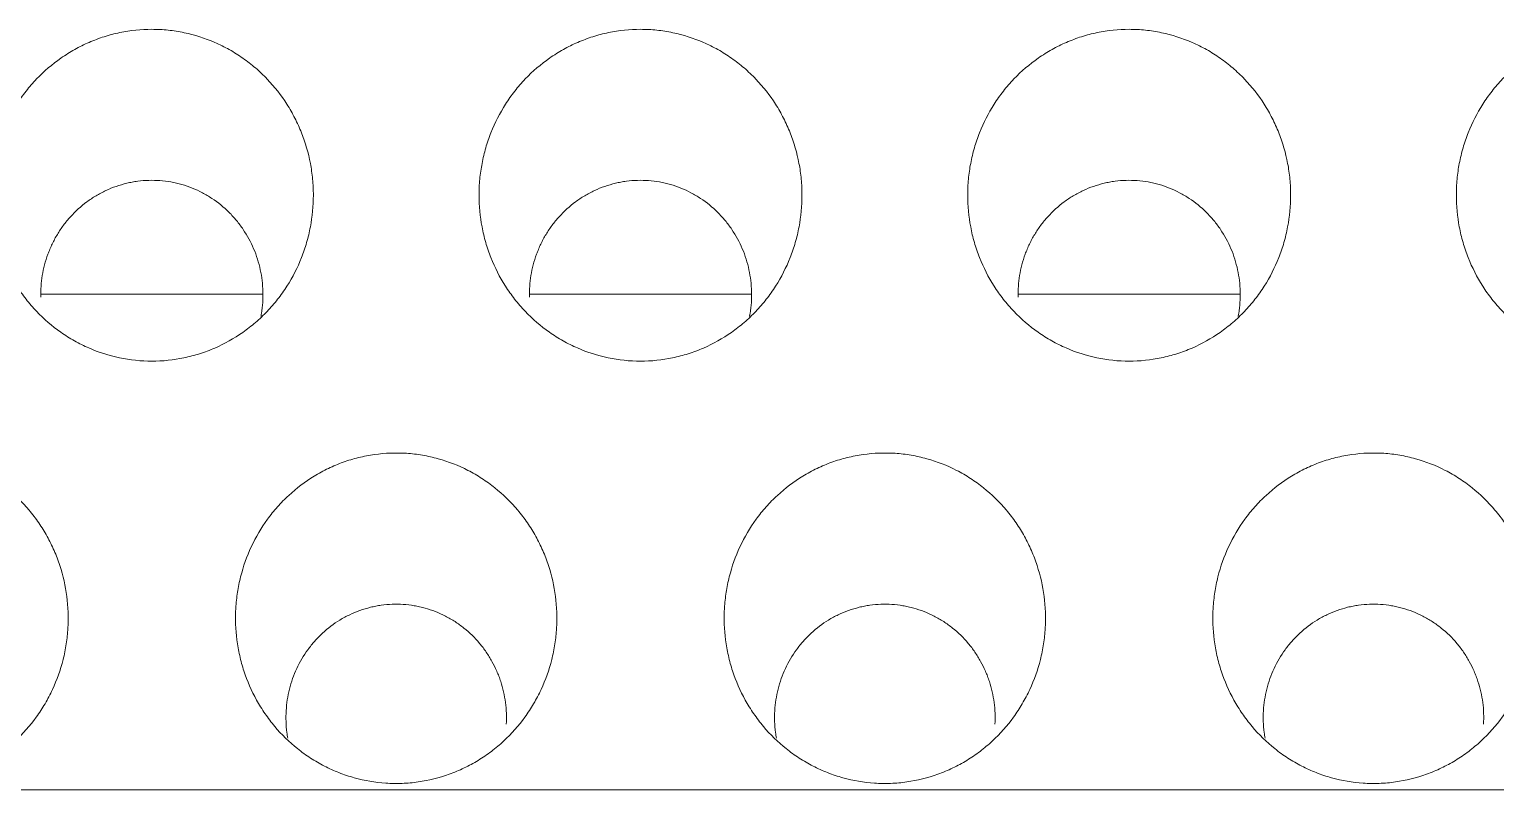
# Model space of a CAD drawing. Header units: millimetres. Extents: x 70151 to 230897, y 35202 to 113211.
# Drawn here: x 178828.92 to 178837.89, y 69179.68 to 69184.33 of the extents above; entities that cross this region are included whole.
import ezdxf

# ---------------------------------------------------------------- set-up
doc = ezdxf.new("R2010")
doc.units = ezdxf.units.MM
doc.header["$LTSCALE"] = 50
doc.layers.add('2-con', color=2, linetype='Continuous')
doc.layers.add('mark-B', color=2, linetype='Continuous', lineweight=20)

# ---------------------------------------------------------------- blocks, each defined once
blk = doc.blocks.new('무풍1WAY 대형')
at = {"layer": 'mark-B'}
for p, q in [((289.2596, -420.2368), (-384.8363, -420.2368)), ((-180.0596, -423.2677), (-181.4107, -423.2677)), ((-177.0724, -423.2677), (-178.4236, -423.2677)), ((-174.0853, -423.2677), (-175.4365, -423.2677))]:
    blk.add_line(p, q, dxfattribs=at)
for points, knots in [([(-183.2085, -421.2256), (-183.2123, -421.2909), (-183.2075, -421.4199), (-183.1793, -421.5457), (-183.154, -421.6232), (-183.1485, -421.6387), (-183.1369, -421.6692), (-183.1184, -421.7144), (-183.0826, -421.7869), (-183.0485, -421.842), (-183.021, -421.8822), (-183.0114, -421.8954), (-182.9916, -421.9214), (-182.9813, -421.9342), (-182.9285, -421.997), (-182.882, -422.0424), (-182.8059, -422.1033), (-182.7795, -422.1224), (-182.7383, -422.1491), (-182.7242, -422.1578), (-182.6957, -422.1743), (-182.6812, -422.1822), (-182.6084, -422.2196), (-182.5477, -422.2433), (-182.4689, -422.2653), (-182.453, -422.2693), (-182.4209, -422.2765), (-182.4046, -422.2797), (-182.3558, -422.288), (-182.3232, -422.2918), (-182.2254, -422.2982), (-182.1601, -422.2959), (-182.0783, -422.2843), (-182.0619, -422.2816), (-182.0296, -422.2753), (-181.9815, -422.2647), (-181.9034, -422.241), (-181.8431, -422.2158), (-181.7986, -422.1945), (-181.7839, -422.187), (-181.7549, -422.1713), (-181.7407, -422.1631), (-181.6708, -422.1205), (-181.6189, -422.0812), (-181.559, -422.0257), (-181.5473, -422.0143), (-181.5243, -421.9908), (-181.5131, -421.9788), (-181.4805, -421.942), (-181.4601, -421.9166), (-181.4029, -421.8379), (-181.3699, -421.7819), (-181.3145, -421.663), (-181.2929, -421.6018), (-181.2692, -421.5078), (-181.2628, -421.4761), (-181.2529, -421.4118), (-181.2494, -421.3791), (-181.2437, -421.2817), (-181.2459, -421.2171), (-181.2583, -421.1209), (-181.2639, -421.0889), (-181.2747, -421.0411), (-181.2787, -421.0252), (-181.2874, -420.9938), (-181.2921, -420.9782), (-181.3173, -420.9012), (-181.3431, -420.8419), (-181.3825, -420.7708), (-181.3907, -420.7568), (-181.4079, -420.7289), (-181.4169, -420.7152), (-181.4447, -420.6747), (-181.4645, -420.6488), (-181.5271, -420.5743), (-181.5735, -420.5289), (-181.6375, -420.4776), (-181.6506, -420.4676), (-181.6773, -420.4484), (-181.7179, -420.4206), (-181.7884, -420.3798), (-181.8478, -420.3529), (-181.8935, -420.335), (-181.9089, -420.3294), (-181.9401, -420.319), (-181.956, -420.3141), (-182.0354, -420.2921), (-182.0998, -420.2811), (-182.1977, -420.2747), (-182.2305, -420.2742), (-182.28, -420.276), (-182.2966, -420.2771), (-182.3294, -420.28), (-182.3457, -420.2819), (-182.4268, -420.2934), (-182.4902, -420.3091), (-182.5675, -420.3369), (-182.583, -420.3429), (-182.6134, -420.3557), (-182.6584, -420.3759), (-182.73, -420.4149), (-182.7839, -420.4516), (-182.8231, -420.4812), (-182.8359, -420.4914), (-182.8611, -420.5126), (-182.8735, -420.5235), (-182.9335, -420.5792), (-182.9766, -420.6279), (-183.0339, -420.7068), (-183.0518, -420.7342), (-183.0851, -420.7908), (-183.1002, -420.8196), (-183.1413, -420.9079), (-183.1629, -420.9689), (-183.1868, -421.0636), (-183.1933, -421.0958), (-183.2032, -421.1604), (-183.2066, -421.1929), (-183.2085, -421.2256)], [0, 0, 0, 0, 0.03125, 0.0625, 0.0625, 0.070313, 0.070313, 0.078125, 0.09375, 0.109375, 0.109375, 0.117188, 0.117188, 0.125, 0.125, 0.15625, 0.15625, 0.171875, 0.171875, 0.179688, 0.179688, 0.1875, 0.1875, 0.21875, 0.21875, 0.226563, 0.226563, 0.234375, 0.234375, 0.25, 0.25, 0.28125, 0.28125, 0.289063, 0.289063, 0.296875, 0.3125, 0.328125, 0.328125, 0.335938, 0.335938, 0.34375, 0.34375, 0.375, 0.375, 0.382813, 0.382813, 0.390625, 0.390625, 0.40625, 0.40625, 0.4375, 0.4375, 0.46875, 0.46875, 0.484375, 0.484375, 0.5, 0.5, 0.53125, 0.53125, 0.546875, 0.546875, 0.554688, 0.554688, 0.5625, 0.5625, 0.59375, 0.59375, 0.601563, 0.601563, 0.609375, 0.609375, 0.625, 0.625, 0.65625, 0.65625, 0.664063, 0.664063, 0.671875, 0.6875, 0.703125, 0.703125, 0.710938, 0.710938, 0.71875, 0.71875, 0.75, 0.75, 0.765625, 0.765625, 0.773438, 0.773438, 0.78125, 0.78125, 0.8125, 0.8125, 0.820313, 0.820313, 0.828125, 0.84375, 0.859375, 0.859375, 0.867188, 0.867188, 0.875, 0.875, 0.90625, 0.90625, 0.921875, 0.921875, 0.9375, 0.9375, 0.96875, 0.96875, 0.984375, 0.984375, 1, 1, 1, 1]), ([(-180.221, -421.2256), (-180.2248, -421.2909), (-180.22, -421.4199), (-180.1918, -421.5457), (-180.1664, -421.6232), (-180.1609, -421.6387), (-180.1493, -421.6692), (-180.1309, -421.7144), (-180.095, -421.7869), (-180.061, -421.842), (-180.0334, -421.8822), (-180.0239, -421.8954), (-180.0041, -421.9214), (-179.9938, -421.9342), (-179.941, -421.997), (-179.8944, -422.0424), (-179.8184, -422.1033), (-179.792, -422.1224), (-179.7507, -422.1491), (-179.7367, -422.1578), (-179.7081, -422.1743), (-179.6937, -422.1822), (-179.6208, -422.2196), (-179.5602, -422.2433), (-179.4814, -422.2653), (-179.4655, -422.2693), (-179.4333, -422.2765), (-179.4171, -422.2797), (-179.3682, -422.288), (-179.3357, -422.2918), (-179.2378, -422.2982), (-179.1725, -422.2959), (-179.0907, -422.2843), (-179.0744, -422.2816), (-179.042, -422.2753), (-178.994, -422.2647), (-178.9159, -422.241), (-178.8555, -422.2158), (-178.8111, -422.1945), (-178.7963, -422.187), (-178.7674, -422.1713), (-178.7531, -422.1631), (-178.6833, -422.1205), (-178.6314, -422.0812), (-178.5715, -422.0257), (-178.5597, -422.0143), (-178.5367, -421.9908), (-178.5255, -421.9788), (-178.4929, -421.942), (-178.4726, -421.9166), (-178.4154, -421.8379), (-178.3824, -421.7819), (-178.327, -421.663), (-178.3054, -421.6018), (-178.2817, -421.5078), (-178.2752, -421.4761), (-178.2653, -421.4118), (-178.2618, -421.3791), (-178.2561, -421.2817), (-178.2584, -421.2171), (-178.2708, -421.1209), (-178.2764, -421.0889), (-178.2872, -421.0411), (-178.2912, -421.0252), (-178.2998, -420.9938), (-178.3045, -420.9782), (-178.3298, -420.9012), (-178.3555, -420.8419), (-178.3949, -420.7708), (-178.4032, -420.7568), (-178.4204, -420.7289), (-178.4294, -420.7152), (-178.4572, -420.6747), (-178.4769, -420.6488), (-178.5396, -420.5743), (-178.586, -420.5289), (-178.6499, -420.4776), (-178.6631, -420.4676), (-178.6898, -420.4484), (-178.7304, -420.4206), (-178.8009, -420.3798), (-178.8602, -420.3529), (-178.9059, -420.335), (-178.9213, -420.3294), (-178.9526, -420.319), (-178.9684, -420.3141), (-179.0479, -420.2921), (-179.1123, -420.2811), (-179.2101, -420.2747), (-179.2429, -420.2742), (-179.2925, -420.276), (-179.309, -420.2771), (-179.3418, -420.28), (-179.3582, -420.2819), (-179.4392, -420.2934), (-179.5026, -420.3091), (-179.58, -420.3369), (-179.5954, -420.3429), (-179.6259, -420.3557), (-179.6708, -420.3759), (-179.7425, -420.4149), (-179.7964, -420.4516), (-179.8355, -420.4812), (-179.8483, -420.4914), (-179.8735, -420.5126), (-179.8859, -420.5235), (-179.946, -420.5792), (-179.989, -420.6279), (-180.0464, -420.7068), (-180.0643, -420.7342), (-180.0975, -420.7908), (-180.1127, -420.8196), (-180.1537, -420.9079), (-180.1754, -420.9689), (-180.1993, -421.0636), (-180.2058, -421.0958), (-180.2157, -421.1604), (-180.2191, -421.1929), (-180.221, -421.2256)], [0, 0, 0, 0, 0.03125, 0.0625, 0.0625, 0.070313, 0.070313, 0.078125, 0.09375, 0.109375, 0.109375, 0.117188, 0.117188, 0.125, 0.125, 0.15625, 0.15625, 0.171875, 0.171875, 0.179688, 0.179688, 0.1875, 0.1875, 0.21875, 0.21875, 0.226563, 0.226563, 0.234375, 0.234375, 0.25, 0.25, 0.28125, 0.28125, 0.289063, 0.289063, 0.296875, 0.3125, 0.328125, 0.328125, 0.335938, 0.335938, 0.34375, 0.34375, 0.375, 0.375, 0.382813, 0.382813, 0.390625, 0.390625, 0.40625, 0.40625, 0.4375, 0.4375, 0.46875, 0.46875, 0.484375, 0.484375, 0.5, 0.5, 0.53125, 0.53125, 0.546875, 0.546875, 0.554688, 0.554688, 0.5625, 0.5625, 0.59375, 0.59375, 0.601563, 0.601563, 0.609375, 0.609375, 0.625, 0.625, 0.65625, 0.65625, 0.664063, 0.664063, 0.671875, 0.6875, 0.703125, 0.703125, 0.710938, 0.710938, 0.71875, 0.71875, 0.75, 0.75, 0.765625, 0.765625, 0.773438, 0.773438, 0.78125, 0.78125, 0.8125, 0.8125, 0.820313, 0.820313, 0.828125, 0.84375, 0.859375, 0.859375, 0.867188, 0.867188, 0.875, 0.875, 0.90625, 0.90625, 0.921875, 0.921875, 0.9375, 0.9375, 0.96875, 0.96875, 0.984375, 0.984375, 1, 1, 1, 1]), ([(-177.2334, -421.2256), (-177.2372, -421.2909), (-177.2324, -421.4199), (-177.2042, -421.5457), (-177.1789, -421.6232), (-177.1734, -421.6387), (-177.1618, -421.6692), (-177.1433, -421.7144), (-177.1075, -421.7869), (-177.0735, -421.842), (-177.0459, -421.8822), (-177.0363, -421.8954), (-177.0165, -421.9214), (-177.0063, -421.9342), (-176.9534, -421.997), (-176.9069, -422.0424), (-176.8308, -422.1033), (-176.8044, -422.1224), (-176.7632, -422.1491), (-176.7491, -422.1578), (-176.7206, -422.1743), (-176.7061, -422.1822), (-176.6333, -422.2196), (-176.5726, -422.2433), (-176.4938, -422.2653), (-176.4779, -422.2693), (-176.4458, -422.2765), (-176.4295, -422.2797), (-176.3807, -422.288), (-176.3481, -422.2918), (-176.2503, -422.2982), (-176.185, -422.2959), (-176.1032, -422.2843), (-176.0868, -422.2816), (-176.0545, -422.2753), (-176.0064, -422.2647), (-175.9283, -422.241), (-175.868, -422.2158), (-175.8235, -422.1945), (-175.8088, -422.187), (-175.7798, -422.1713), (-175.7656, -422.1631), (-175.6957, -422.1205), (-175.6439, -422.0812), (-175.5839, -422.0257), (-175.5722, -422.0143), (-175.5492, -421.9908), (-175.538, -421.9788), (-175.5054, -421.942), (-175.485, -421.9166), (-175.4278, -421.8379), (-175.3948, -421.7819), (-175.3394, -421.663), (-175.3178, -421.6018), (-175.2941, -421.5078), (-175.2877, -421.4761), (-175.2778, -421.4118), (-175.2743, -421.3791), (-175.2686, -421.2817), (-175.2708, -421.2171), (-175.2832, -421.1209), (-175.2888, -421.0889), (-175.2996, -421.0411), (-175.3036, -421.0252), (-175.3123, -420.9938), (-175.317, -420.9782), (-175.3422, -420.9012), (-175.368, -420.8419), (-175.4074, -420.7708), (-175.4156, -420.7568), (-175.4328, -420.7289), (-175.4418, -420.7152), (-175.4696, -420.6747), (-175.4894, -420.6488), (-175.552, -420.5743), (-175.5984, -420.5289), (-175.6624, -420.4776), (-175.6755, -420.4676), (-175.7022, -420.4484), (-175.7428, -420.4206), (-175.8133, -420.3798), (-175.8727, -420.3529), (-175.9184, -420.335), (-175.9338, -420.3294), (-175.965, -420.319), (-175.9809, -420.3141), (-176.0603, -420.2921), (-176.1247, -420.2811), (-176.2226, -420.2747), (-176.2554, -420.2742), (-176.305, -420.276), (-176.3215, -420.2771), (-176.3543, -420.28), (-176.3706, -420.2819), (-176.4517, -420.2934), (-176.5151, -420.3091), (-176.5924, -420.3369), (-176.6079, -420.3429), (-176.6383, -420.3557), (-176.6833, -420.3759), (-176.7549, -420.4149), (-176.8088, -420.4516), (-176.848, -420.4812), (-176.8608, -420.4914), (-176.886, -420.5126), (-176.8984, -420.5235), (-176.9584, -420.5792), (-177.0015, -420.6279), (-177.0588, -420.7068), (-177.0767, -420.7342), (-177.11, -420.7908), (-177.1251, -420.8196), (-177.1662, -420.9079), (-177.1878, -420.9689), (-177.2117, -421.0636), (-177.2182, -421.0958), (-177.2281, -421.1604), (-177.2315, -421.1929), (-177.2334, -421.2256)], [0, 0, 0, 0, 0.03125, 0.0625, 0.0625, 0.070312, 0.070312, 0.078125, 0.09375, 0.109375, 0.109375, 0.117187, 0.117187, 0.125, 0.125, 0.15625, 0.15625, 0.171875, 0.171875, 0.179687, 0.179687, 0.1875, 0.1875, 0.21875, 0.21875, 0.226562, 0.226562, 0.234375, 0.234375, 0.25, 0.25, 0.28125, 0.28125, 0.289062, 0.289062, 0.296875, 0.3125, 0.328125, 0.328125, 0.335937, 0.335937, 0.34375, 0.34375, 0.375, 0.375, 0.382812, 0.382812, 0.390625, 0.390625, 0.40625, 0.40625, 0.4375, 0.4375, 0.46875, 0.46875, 0.484375, 0.484375, 0.5, 0.5, 0.53125, 0.53125, 0.546875, 0.546875, 0.554687, 0.554687, 0.5625, 0.5625, 0.59375, 0.59375, 0.601562, 0.601562, 0.609375, 0.609375, 0.625, 0.625, 0.65625, 0.65625, 0.664062, 0.664062, 0.671875, 0.6875, 0.703125, 0.703125, 0.710937, 0.710937, 0.71875, 0.71875, 0.75, 0.75, 0.765625, 0.765625, 0.773437, 0.773437, 0.78125, 0.78125, 0.8125, 0.8125, 0.820312, 0.820312, 0.828125, 0.84375, 0.859375, 0.859375, 0.867187, 0.867187, 0.875, 0.875, 0.90625, 0.90625, 0.921875, 0.921875, 0.9375, 0.9375, 0.96875, 0.96875, 0.984375, 0.984375, 1, 1, 1, 1]), ([(-174.2459, -421.2256), (-174.2497, -421.2909), (-174.2449, -421.4199), (-174.2167, -421.5457), (-174.1913, -421.6232), (-174.1858, -421.6387), (-174.1742, -421.6692), (-174.1558, -421.7144), (-174.12, -421.7869), (-174.0859, -421.842), (-174.0583, -421.8822), (-174.0488, -421.8954), (-174.029, -421.9214), (-174.0187, -421.9342), (-173.9659, -421.997), (-173.9193, -422.0424), (-173.8433, -422.1033), (-173.8169, -422.1224), (-173.7756, -422.1491), (-173.7616, -422.1578), (-173.733, -422.1743), (-173.7186, -422.1822), (-173.6457, -422.2196), (-173.5851, -422.2433), (-173.5063, -422.2653), (-173.4904, -422.2693), (-173.4583, -422.2765), (-173.442, -422.2797), (-173.3932, -422.288), (-173.3606, -422.2918), (-173.2627, -422.2982), (-173.1974, -422.2959), (-173.1156, -422.2843), (-173.0993, -422.2816), (-173.067, -422.2753), (-173.0189, -422.2647), (-172.9408, -422.241), (-172.8804, -422.2158), (-172.836, -422.1945), (-172.8212, -422.187), (-172.7923, -422.1713), (-172.778, -422.1631), (-172.7082, -422.1205), (-172.6563, -422.0812), (-172.5964, -422.0257), (-172.5846, -422.0143), (-172.5616, -421.9908), (-172.5504, -421.9788), (-172.5178, -421.942), (-172.4975, -421.9166), (-172.4403, -421.8379), (-172.4073, -421.7819), (-172.3519, -421.663), (-172.3303, -421.6018), (-172.3066, -421.5078), (-172.3001, -421.4761), (-172.2902, -421.4118), (-172.2867, -421.3791), (-172.281, -421.2817), (-172.2833, -421.2171), (-172.2957, -421.1209), (-172.3013, -421.0889), (-172.3121, -421.0411), (-172.3161, -421.0252), (-172.3247, -420.9938), (-172.3294, -420.9782), (-172.3547, -420.9012), (-172.3805, -420.8419), (-172.4198, -420.7708), (-172.4281, -420.7568), (-172.4453, -420.7289), (-172.4543, -420.7152), (-172.4821, -420.6747), (-172.5018, -420.6488), (-172.5645, -420.5743), (-172.6109, -420.5289), (-172.6748, -420.4776), (-172.688, -420.4676), (-172.7147, -420.4484), (-172.7553, -420.4206), (-172.8258, -420.3798), (-172.8851, -420.3529), (-172.9308, -420.335), (-172.9462, -420.3294), (-172.9775, -420.319), (-172.9933, -420.3141), (-173.0728, -420.2921), (-173.1372, -420.2811), (-173.235, -420.2747), (-173.2679, -420.2742), (-173.3174, -420.276), (-173.3339, -420.2771), (-173.3667, -420.28), (-173.3831, -420.2819), (-173.4641, -420.2934), (-173.5275, -420.3091), (-173.6049, -420.3369), (-173.6203, -420.3429), (-173.6508, -420.3557), (-173.6957, -420.3759), (-173.7674, -420.4149), (-173.8213, -420.4516), (-173.8604, -420.4812), (-173.8732, -420.4914), (-173.8985, -420.5126), (-173.9108, -420.5235), (-173.9709, -420.5792), (-174.0139, -420.6279), (-174.0713, -420.7068), (-174.0892, -420.7342), (-174.1225, -420.7908), (-174.1376, -420.8196), (-174.1786, -420.9079), (-174.2003, -420.9689), (-174.2242, -421.0636), (-174.2307, -421.0958), (-174.2406, -421.1604), (-174.244, -421.1929), (-174.2459, -421.2256)], [0, 0, 0, 0, 0.03125, 0.0625, 0.0625, 0.070313, 0.070313, 0.078125, 0.09375, 0.109375, 0.109375, 0.117188, 0.117188, 0.125, 0.125, 0.15625, 0.15625, 0.171875, 0.171875, 0.179688, 0.179688, 0.1875, 0.1875, 0.21875, 0.21875, 0.226563, 0.226563, 0.234375, 0.234375, 0.25, 0.25, 0.28125, 0.28125, 0.289063, 0.289063, 0.296875, 0.3125, 0.328125, 0.328125, 0.335938, 0.335938, 0.34375, 0.34375, 0.375, 0.375, 0.382813, 0.382813, 0.390625, 0.390625, 0.40625, 0.40625, 0.4375, 0.4375, 0.46875, 0.46875, 0.484375, 0.484375, 0.5, 0.5, 0.53125, 0.53125, 0.546875, 0.546875, 0.554688, 0.554688, 0.5625, 0.5625, 0.59375, 0.59375, 0.601562, 0.601562, 0.609375, 0.609375, 0.625, 0.625, 0.65625, 0.65625, 0.664062, 0.664062, 0.671875, 0.6875, 0.703125, 0.703125, 0.710937, 0.710937, 0.71875, 0.71875, 0.75, 0.75, 0.765625, 0.765625, 0.773437, 0.773437, 0.78125, 0.78125, 0.8125, 0.8125, 0.820312, 0.820312, 0.828125, 0.84375, 0.859375, 0.859375, 0.867187, 0.867187, 0.875, 0.875, 0.90625, 0.90625, 0.921875, 0.921875, 0.9375, 0.9375, 0.96875, 0.96875, 0.984375, 0.984375, 1, 1, 1, 1]), ([(-181.5651, -420.5524), (-181.563, -420.5639), (-181.5612, -420.5755), (-181.5541, -420.6312), (-181.5525, -420.6755), (-181.5565, -420.7423), (-181.5589, -420.7647), (-181.5657, -420.8088), (-181.5701, -420.8306), (-181.5864, -420.8952), (-181.6012, -420.9371), (-181.6392, -421.0187), (-181.6618, -421.0571), (-181.7011, -421.1112), (-181.7151, -421.1286), (-181.7374, -421.1538), (-181.7451, -421.1621), (-181.7609, -421.1782), (-181.769, -421.1861), (-181.8101, -421.2241), (-181.8457, -421.2511), (-181.8937, -421.2804), (-181.9034, -421.286), (-181.9233, -421.2968), (-181.9334, -421.3019), (-181.9639, -421.3165), (-182.0053, -421.3338), (-182.0589, -421.3501), (-182.0919, -421.3574), (-182.1141, -421.3617), (-182.1253, -421.3636), (-182.1814, -421.3715), (-182.2263, -421.3731), (-182.2934, -421.3687), (-182.3158, -421.366), (-182.3493, -421.3603), (-182.3604, -421.3581), (-182.3825, -421.3532), (-182.3934, -421.3504), (-182.4475, -421.3354), (-182.4891, -421.3191), (-182.5491, -421.2882), (-182.5688, -421.2768), (-182.6065, -421.2523), (-182.6246, -421.2392), (-182.6768, -421.1974), (-182.7088, -421.1663), (-182.745, -421.1232), (-182.752, -421.1143), (-182.7656, -421.0965), (-182.7722, -421.0874), (-182.7911, -421.0599), (-182.8145, -421.0221), (-182.839, -420.9723), (-182.8517, -420.9412), (-182.8597, -420.9203), (-182.8634, -420.9097), (-182.8808, -420.8565), (-182.9001, -420.7702), (-182.9034, -420.6816), (-182.9008, -420.6368)], [0, 0, 0, 0, 0.015264, 0.015264, 0.073189, 0.073189, 0.102152, 0.102152, 0.131115, 0.131115, 0.189041, 0.189041, 0.246966, 0.246966, 0.275929, 0.275929, 0.290411, 0.290411, 0.304892, 0.304892, 0.362818, 0.362818, 0.377299, 0.377299, 0.391781, 0.391781, 0.420743, 0.449706, 0.464188, 0.464188, 0.478669, 0.478669, 0.536595, 0.536595, 0.565558, 0.565558, 0.580039, 0.580039, 0.59452, 0.59452, 0.652446, 0.652446, 0.681409, 0.681409, 0.710372, 0.710372, 0.768297, 0.768297, 0.782779, 0.782779, 0.79726, 0.79726, 0.826223, 0.855186, 0.869667, 0.869667, 0.884149, 0.884149, 0.942074, 1, 1, 1, 1]), ([(-178.5775, -420.5524), (-178.5755, -420.5639), (-178.5737, -420.5755), (-178.5665, -420.6312), (-178.565, -420.6755), (-178.5689, -420.7423), (-178.5713, -420.7647), (-178.5781, -420.8088), (-178.5825, -420.8306), (-178.5988, -420.8952), (-178.6136, -420.9371), (-178.6517, -421.0187), (-178.6743, -421.0571), (-178.7136, -421.1112), (-178.7275, -421.1286), (-178.7499, -421.1538), (-178.7576, -421.1621), (-178.7734, -421.1782), (-178.7814, -421.1861), (-178.8226, -421.2241), (-178.8582, -421.2511), (-178.9061, -421.2804), (-178.9159, -421.286), (-178.9357, -421.2968), (-178.9459, -421.3019), (-178.9764, -421.3165), (-179.0178, -421.3338), (-179.0714, -421.3501), (-179.1044, -421.3574), (-179.1265, -421.3617), (-179.1378, -421.3636), (-179.1939, -421.3715), (-179.2387, -421.3731), (-179.3059, -421.3687), (-179.3282, -421.366), (-179.3617, -421.3603), (-179.3729, -421.3581), (-179.3949, -421.3532), (-179.4059, -421.3504), (-179.4599, -421.3354), (-179.5015, -421.3191), (-179.5615, -421.2882), (-179.5812, -421.2768), (-179.619, -421.2523), (-179.6371, -421.2392), (-179.6893, -421.1974), (-179.7212, -421.1663), (-179.7575, -421.1232), (-179.7645, -421.1143), (-179.7781, -421.0965), (-179.7846, -421.0874), (-179.8036, -421.0599), (-179.8269, -421.0221), (-179.8515, -420.9723), (-179.8641, -420.9412), (-179.8721, -420.9203), (-179.8759, -420.9097), (-179.8932, -420.8565), (-179.9126, -420.7702), (-179.9159, -420.6816), (-179.9133, -420.6368)], [0, 0, 0, 0, 0.015264, 0.015264, 0.073189, 0.073189, 0.102152, 0.102152, 0.131115, 0.131115, 0.189041, 0.189041, 0.246966, 0.246966, 0.275929, 0.275929, 0.290411, 0.290411, 0.304892, 0.304892, 0.362818, 0.362818, 0.377299, 0.377299, 0.391781, 0.391781, 0.420743, 0.449706, 0.464188, 0.464188, 0.478669, 0.478669, 0.536595, 0.536595, 0.565558, 0.565558, 0.580039, 0.580039, 0.59452, 0.59452, 0.652446, 0.652446, 0.681409, 0.681409, 0.710372, 0.710372, 0.768297, 0.768297, 0.782779, 0.782779, 0.79726, 0.79726, 0.826223, 0.855186, 0.869667, 0.869667, 0.884149, 0.884149, 0.942074, 1, 1, 1, 1]), ([(-175.59, -420.5524), (-175.5879, -420.5639), (-175.5861, -420.5755), (-175.579, -420.6312), (-175.5774, -420.6755), (-175.5814, -420.7423), (-175.5838, -420.7647), (-175.5906, -420.8088), (-175.595, -420.8306), (-175.6113, -420.8952), (-175.6261, -420.9371), (-175.6641, -421.0187), (-175.6867, -421.0571), (-175.726, -421.1112), (-175.74, -421.1286), (-175.7623, -421.1538), (-175.7701, -421.1621), (-175.7858, -421.1782), (-175.7939, -421.1861), (-175.835, -421.2241), (-175.8706, -421.2511), (-175.9186, -421.2804), (-175.9283, -421.286), (-175.9482, -421.2968), (-175.9583, -421.3019), (-175.9888, -421.3165), (-176.0302, -421.3338), (-176.0838, -421.3501), (-176.1168, -421.3574), (-176.139, -421.3617), (-176.1502, -421.3636), (-176.2064, -421.3715), (-176.2512, -421.3731), (-176.3183, -421.3687), (-176.3407, -421.366), (-176.3742, -421.3603), (-176.3854, -421.3581), (-176.4074, -421.3532), (-176.4183, -421.3504), (-176.4724, -421.3354), (-176.514, -421.3191), (-176.574, -421.2882), (-176.5937, -421.2768), (-176.6314, -421.2523), (-176.6495, -421.2392), (-176.7017, -421.1974), (-176.7337, -421.1663), (-176.7699, -421.1232), (-176.777, -421.1143), (-176.7905, -421.0965), (-176.7971, -421.0874), (-176.816, -421.0599), (-176.8394, -421.0221), (-176.8639, -420.9723), (-176.8766, -420.9412), (-176.8846, -420.9203), (-176.8883, -420.9097), (-176.9057, -420.8565), (-176.925, -420.7702), (-176.9283, -420.6816), (-176.9257, -420.6368)], [0, 0, 0, 0, 0.015264, 0.015264, 0.073189, 0.073189, 0.102152, 0.102152, 0.131115, 0.131115, 0.189041, 0.189041, 0.246966, 0.246966, 0.275929, 0.275929, 0.290411, 0.290411, 0.304892, 0.304892, 0.362818, 0.362818, 0.377299, 0.377299, 0.391781, 0.391781, 0.420743, 0.449706, 0.464188, 0.464188, 0.478669, 0.478669, 0.536595, 0.536595, 0.565558, 0.565558, 0.580039, 0.580039, 0.59452, 0.59452, 0.652446, 0.652446, 0.681409, 0.681409, 0.710372, 0.710372, 0.768297, 0.768297, 0.782779, 0.782779, 0.79726, 0.79726, 0.826223, 0.855186, 0.869667, 0.869667, 0.884149, 0.884149, 0.942074, 1, 1, 1, 1]), ([(-183.7217, -422.8577), (-183.7883, -422.8577), (-183.8536, -422.8646), (-183.95, -422.8846), (-183.9818, -422.893), (-184.0291, -422.908), (-184.0449, -422.9135), (-184.0758, -422.9251), (-184.0911, -422.9313), (-184.1665, -422.9641), (-184.2236, -422.9961), (-184.3044, -423.0527), (-184.3307, -423.0731), (-184.3805, -423.116), (-184.4279, -423.1611), (-184.4706, -423.2105), (-184.5008, -423.2491), (-184.5106, -423.2622), (-184.5296, -423.289), (-184.5388, -423.3027), (-184.583, -423.3721), (-184.6125, -423.4301), (-184.6483, -423.5209), (-184.6589, -423.5517), (-184.6725, -423.5989), (-184.6768, -423.6149), (-184.6844, -423.6468), (-184.6878, -423.6627), (-184.7029, -423.7428), (-184.709, -423.8074), (-184.709, -423.8887), (-184.7086, -423.905), (-184.7071, -423.9377), (-184.7059, -423.9541), (-184.7013, -424.0031), (-184.6967, -424.0353), (-184.6785, -424.131), (-184.6605, -424.1934), (-184.6245, -424.2846), (-184.6109, -424.3147), (-184.5812, -424.373), (-184.565, -424.4013), (-184.5125, -424.4835), (-184.4725, -424.5349), (-184.4155, -424.5946), (-184.4038, -424.6062), (-184.38, -424.6289), (-184.3435, -424.6619), (-184.2791, -424.7119), (-184.2237, -424.7468), (-184.1807, -424.7709), (-184.1662, -424.7786), (-184.1365, -424.7934), (-184.1214, -424.8004), (-184.0458, -424.8333), (-183.9833, -424.8531), (-183.8869, -424.8733), (-183.8543, -424.8784), (-183.7882, -424.8853), (-183.7552, -424.887), (-183.6566, -424.8871), (-183.5913, -424.8805), (-183.5102, -424.8637), (-183.494, -424.8599), (-183.462, -424.8515), (-183.4144, -424.8377), (-183.3376, -424.8089), (-183.2788, -424.7799), (-183.2213, -424.7478), (-183.1931, -424.7301), (-183.1122, -424.6735), (-183.0627, -424.6309), (-183.0061, -424.5717), (-182.9951, -424.5596), (-182.9736, -424.5347), (-182.963, -424.522), (-182.9326, -424.4831), (-182.9137, -424.4564), (-182.8611, -424.374), (-182.8314, -424.316), (-182.8012, -424.2397), (-182.7955, -424.2242), (-182.7849, -424.1932), (-182.7702, -424.1465), (-182.7513, -424.0675), (-182.7422, -424.0032), (-182.7376, -423.9545), (-182.7364, -423.9382), (-182.7349, -423.9055), (-182.7345, -423.8891), (-182.7345, -423.8072), (-182.7406, -423.7426), (-182.7587, -423.6469), (-182.7662, -423.6152), (-182.7799, -423.5681), (-182.7848, -423.5524), (-182.7954, -423.5213), (-182.8011, -423.5059), (-182.8311, -423.43), (-182.8605, -423.3721), (-182.913, -423.2896), (-182.9319, -423.2629), (-182.9726, -423.2108), (-182.994, -423.186), (-183.0616, -423.1151), (-183.111, -423.0725), (-183.1782, -423.0252), (-183.1919, -423.0161), (-183.22, -422.9984), (-183.2342, -422.99), (-183.2773, -422.9658), (-183.3067, -422.9512), (-183.3967, -422.912), (-183.4592, -422.8919), (-183.5894, -422.8646), (-183.6552, -422.8577), (-183.7217, -422.8577)], [0, 0, 0, 0, 0.03125, 0.03125, 0.046875, 0.046875, 0.054687, 0.054687, 0.0625, 0.0625, 0.09375, 0.09375, 0.109375, 0.109375, 0.125, 0.140625, 0.140625, 0.148437, 0.148437, 0.15625, 0.15625, 0.1875, 0.1875, 0.203125, 0.203125, 0.210937, 0.210937, 0.21875, 0.21875, 0.25, 0.25, 0.257812, 0.257812, 0.265625, 0.265625, 0.28125, 0.28125, 0.3125, 0.3125, 0.328125, 0.328125, 0.34375, 0.34375, 0.375, 0.375, 0.382812, 0.382812, 0.390625, 0.40625, 0.421875, 0.421875, 0.429687, 0.429687, 0.4375, 0.4375, 0.46875, 0.46875, 0.484375, 0.484375, 0.5, 0.5, 0.53125, 0.53125, 0.539062, 0.539062, 0.546875, 0.5625, 0.578125, 0.578125, 0.59375, 0.59375, 0.625, 0.625, 0.632812, 0.632812, 0.640625, 0.640625, 0.65625, 0.65625, 0.6875, 0.6875, 0.695312, 0.695312, 0.703125, 0.71875, 0.734375, 0.734375, 0.742187, 0.742187, 0.75, 0.75, 0.78125, 0.78125, 0.796875, 0.796875, 0.804687, 0.804687, 0.8125, 0.8125, 0.84375, 0.84375, 0.859375, 0.859375, 0.875, 0.875, 0.90625, 0.90625, 0.914062, 0.914062, 0.921875, 0.921875, 0.9375, 0.9375, 0.96875, 0.96875, 1, 1, 1, 1]), ([(-180.7342, -422.8577), (-180.8007, -422.8577), (-180.8661, -422.8646), (-180.9624, -422.8846), (-180.9943, -422.893), (-181.0416, -422.908), (-181.0573, -422.9135), (-181.0883, -422.9251), (-181.1036, -422.9313), (-181.179, -422.9641), (-181.236, -422.9961), (-181.3169, -423.0527), (-181.3431, -423.0731), (-181.393, -423.116), (-181.4404, -423.1611), (-181.483, -423.2105), (-181.5133, -423.2491), (-181.5231, -423.2622), (-181.542, -423.289), (-181.5512, -423.3027), (-181.5954, -423.3721), (-181.6249, -423.4301), (-181.6608, -423.5209), (-181.6713, -423.5517), (-181.685, -423.5989), (-181.6892, -423.6149), (-181.6968, -423.6468), (-181.7002, -423.6627), (-181.7154, -423.7428), (-181.7214, -423.8074), (-181.7215, -423.8887), (-181.7211, -423.905), (-181.7195, -423.9377), (-181.7184, -423.9541), (-181.7138, -424.0031), (-181.7092, -424.0353), (-181.691, -424.131), (-181.673, -424.1934), (-181.637, -424.2846), (-181.6233, -424.3147), (-181.5936, -424.373), (-181.5774, -424.4013), (-181.525, -424.4835), (-181.4849, -424.5349), (-181.428, -424.5946), (-181.4163, -424.6062), (-181.3924, -424.6289), (-181.356, -424.6619), (-181.2916, -424.7119), (-181.2362, -424.7468), (-181.1932, -424.7709), (-181.1786, -424.7786), (-181.149, -424.7934), (-181.1339, -424.8004), (-181.0582, -424.8333), (-180.9958, -424.8531), (-180.8994, -424.8733), (-180.8668, -424.8784), (-180.8006, -424.8853), (-180.7676, -424.887), (-180.669, -424.8871), (-180.6037, -424.8805), (-180.5227, -424.8637), (-180.5065, -424.8599), (-180.4744, -424.8515), (-180.4269, -424.8377), (-180.3501, -424.8089), (-180.2913, -424.7799), (-180.2338, -424.7478), (-180.2056, -424.7301), (-180.1247, -424.6735), (-180.0751, -424.6309), (-180.0186, -424.5717), (-180.0075, -424.5596), (-179.986, -424.5347), (-179.9755, -424.522), (-179.945, -424.4831), (-179.9261, -424.4564), (-179.8735, -424.374), (-179.8439, -424.316), (-179.8137, -424.2397), (-179.808, -424.2242), (-179.7974, -424.1932), (-179.7827, -424.1465), (-179.7638, -424.0675), (-179.7546, -424.0032), (-179.75, -423.9545), (-179.7489, -423.9382), (-179.7473, -423.9055), (-179.747, -423.8891), (-179.7469, -423.8072), (-179.7531, -423.7426), (-179.7712, -423.6469), (-179.7787, -423.6152), (-179.7923, -423.5681), (-179.7973, -423.5524), (-179.8079, -423.5213), (-179.8135, -423.5059), (-179.8435, -423.43), (-179.873, -423.3721), (-179.9255, -423.2896), (-179.9444, -423.2629), (-179.985, -423.2108), (-180.0065, -423.186), (-180.0741, -423.1151), (-180.1234, -423.0725), (-180.1907, -423.0252), (-180.2044, -423.0161), (-180.2324, -422.9984), (-180.2467, -422.99), (-180.2898, -422.9658), (-180.3191, -422.9512), (-180.4091, -422.912), (-180.4716, -422.8919), (-180.6018, -422.8646), (-180.6677, -422.8577), (-180.7342, -422.8577)], [0, 0, 0, 0, 0.03125, 0.03125, 0.046875, 0.046875, 0.054688, 0.054688, 0.0625, 0.0625, 0.09375, 0.09375, 0.109375, 0.109375, 0.125, 0.140625, 0.140625, 0.148438, 0.148438, 0.15625, 0.15625, 0.1875, 0.1875, 0.203125, 0.203125, 0.210937, 0.210937, 0.21875, 0.21875, 0.25, 0.25, 0.257812, 0.257812, 0.265625, 0.265625, 0.28125, 0.28125, 0.3125, 0.3125, 0.328125, 0.328125, 0.34375, 0.34375, 0.375, 0.375, 0.382812, 0.382812, 0.390625, 0.40625, 0.421875, 0.421875, 0.429687, 0.429687, 0.4375, 0.4375, 0.46875, 0.46875, 0.484375, 0.484375, 0.5, 0.5, 0.53125, 0.53125, 0.539062, 0.539062, 0.546875, 0.5625, 0.578125, 0.578125, 0.59375, 0.59375, 0.625, 0.625, 0.632812, 0.632812, 0.640625, 0.640625, 0.65625, 0.65625, 0.6875, 0.6875, 0.695312, 0.695312, 0.703125, 0.71875, 0.734375, 0.734375, 0.742187, 0.742187, 0.75, 0.75, 0.78125, 0.78125, 0.796875, 0.796875, 0.804687, 0.804687, 0.8125, 0.8125, 0.84375, 0.84375, 0.859375, 0.859375, 0.875, 0.875, 0.90625, 0.90625, 0.914062, 0.914062, 0.921875, 0.921875, 0.9375, 0.9375, 0.96875, 0.96875, 1, 1, 1, 1]), ([(-177.7467, -422.8577), (-177.8132, -422.8577), (-177.8785, -422.8646), (-177.9749, -422.8846), (-178.0067, -422.893), (-178.054, -422.908), (-178.0698, -422.9135), (-178.1007, -422.9251), (-178.116, -422.9313), (-178.1914, -422.9641), (-178.2485, -422.9961), (-178.3293, -423.0527), (-178.3556, -423.0731), (-178.4054, -423.116), (-178.4528, -423.1611), (-178.4955, -423.2105), (-178.5257, -423.2491), (-178.5355, -423.2622), (-178.5545, -423.289), (-178.5637, -423.3027), (-178.6079, -423.3721), (-178.6374, -423.4301), (-178.6732, -423.5209), (-178.6838, -423.5517), (-178.6975, -423.5989), (-178.7017, -423.6149), (-178.7093, -423.6468), (-178.7127, -423.6627), (-178.7278, -423.7428), (-178.7339, -423.8074), (-178.7339, -423.8887), (-178.7335, -423.905), (-178.732, -423.9377), (-178.7308, -423.9541), (-178.7262, -424.0031), (-178.7216, -424.0353), (-178.7034, -424.131), (-178.6854, -424.1934), (-178.6494, -424.2846), (-178.6358, -424.3147), (-178.6061, -424.373), (-178.5899, -424.4013), (-178.5375, -424.4835), (-178.4974, -424.5349), (-178.4404, -424.5946), (-178.4287, -424.6062), (-178.4049, -424.6289), (-178.3684, -424.6619), (-178.304, -424.7119), (-178.2486, -424.7468), (-178.2057, -424.7709), (-178.1911, -424.7786), (-178.1614, -424.7934), (-178.1463, -424.8004), (-178.0707, -424.8333), (-178.0082, -424.8531), (-177.9118, -424.8733), (-177.8792, -424.8784), (-177.8131, -424.8853), (-177.7801, -424.887), (-177.6815, -424.8871), (-177.6162, -424.8805), (-177.5352, -424.8637), (-177.5189, -424.8599), (-177.4869, -424.8515), (-177.4393, -424.8377), (-177.3625, -424.8089), (-177.3037, -424.7799), (-177.2462, -424.7478), (-177.218, -424.7301), (-177.1371, -424.6735), (-177.0876, -424.6309), (-177.031, -424.5717), (-177.02, -424.5596), (-176.9985, -424.5347), (-176.9879, -424.522), (-176.9575, -424.4831), (-176.9386, -424.4564), (-176.886, -424.374), (-176.8564, -424.316), (-176.8261, -424.2397), (-176.8204, -424.2242), (-176.8098, -424.1932), (-176.7951, -424.1465), (-176.7762, -424.0675), (-176.7671, -424.0032), (-176.7625, -423.9545), (-176.7613, -423.9382), (-176.7598, -423.9055), (-176.7594, -423.8891), (-176.7594, -423.8072), (-176.7655, -423.7426), (-176.7836, -423.6469), (-176.7911, -423.6152), (-176.8048, -423.5681), (-176.8097, -423.5524), (-176.8203, -423.5213), (-176.826, -423.5059), (-176.856, -423.43), (-176.8854, -423.3721), (-176.9379, -423.2896), (-176.9568, -423.2629), (-176.9975, -423.2108), (-177.0189, -423.186), (-177.0865, -423.1151), (-177.1359, -423.0725), (-177.2031, -423.0252), (-177.2168, -423.0161), (-177.2449, -422.9984), (-177.2591, -422.99), (-177.3022, -422.9658), (-177.3316, -422.9512), (-177.4216, -422.912), (-177.4841, -422.8919), (-177.6143, -422.8646), (-177.6801, -422.8577), (-177.7467, -422.8577)], [0, 0, 0, 0, 0.03125, 0.03125, 0.046875, 0.046875, 0.054688, 0.054688, 0.0625, 0.0625, 0.09375, 0.09375, 0.109375, 0.109375, 0.125, 0.140625, 0.140625, 0.148438, 0.148438, 0.15625, 0.15625, 0.1875, 0.1875, 0.203125, 0.203125, 0.210938, 0.210938, 0.21875, 0.21875, 0.25, 0.25, 0.257813, 0.257813, 0.265625, 0.265625, 0.28125, 0.28125, 0.3125, 0.3125, 0.328125, 0.328125, 0.34375, 0.34375, 0.375, 0.375, 0.382813, 0.382813, 0.390625, 0.40625, 0.421875, 0.421875, 0.429688, 0.429688, 0.4375, 0.4375, 0.46875, 0.46875, 0.484375, 0.484375, 0.5, 0.5, 0.53125, 0.53125, 0.539063, 0.539063, 0.546875, 0.5625, 0.578125, 0.578125, 0.59375, 0.59375, 0.625, 0.625, 0.632813, 0.632813, 0.640625, 0.640625, 0.65625, 0.65625, 0.6875, 0.6875, 0.695313, 0.695313, 0.703125, 0.71875, 0.734375, 0.734375, 0.742188, 0.742188, 0.75, 0.75, 0.78125, 0.78125, 0.796875, 0.796875, 0.804688, 0.804688, 0.8125, 0.8125, 0.84375, 0.84375, 0.859375, 0.859375, 0.875, 0.875, 0.90625, 0.90625, 0.914063, 0.914063, 0.921875, 0.921875, 0.9375, 0.9375, 0.96875, 0.96875, 1, 1, 1, 1]), ([(-174.7591, -422.8577), (-174.8256, -422.8577), (-174.891, -422.8646), (-174.9873, -422.8846), (-175.0192, -422.893), (-175.0665, -422.908), (-175.0822, -422.9135), (-175.1132, -422.9251), (-175.1285, -422.9313), (-175.2039, -422.9641), (-175.261, -422.9961), (-175.3418, -423.0527), (-175.368, -423.0731), (-175.4179, -423.116), (-175.4653, -423.1611), (-175.5079, -423.2105), (-175.5382, -423.2491), (-175.548, -423.2622), (-175.5669, -423.289), (-175.5761, -423.3027), (-175.6203, -423.3721), (-175.6498, -423.4301), (-175.6857, -423.5209), (-175.6962, -423.5517), (-175.7099, -423.5989), (-175.7141, -423.6149), (-175.7217, -423.6468), (-175.7251, -423.6627), (-175.7403, -423.7428), (-175.7463, -423.8074), (-175.7464, -423.8887), (-175.746, -423.905), (-175.7444, -423.9377), (-175.7433, -423.9541), (-175.7387, -424.0031), (-175.7341, -424.0353), (-175.7159, -424.131), (-175.6979, -424.1934), (-175.6619, -424.2846), (-175.6483, -424.3147), (-175.6185, -424.373), (-175.6023, -424.4013), (-175.5499, -424.4835), (-175.5098, -424.5349), (-175.4529, -424.5946), (-175.4412, -424.6062), (-175.4173, -424.6289), (-175.3809, -424.6619), (-175.3165, -424.7119), (-175.2611, -424.7468), (-175.2181, -424.7709), (-175.2035, -424.7786), (-175.1739, -424.7934), (-175.1588, -424.8004), (-175.0831, -424.8333), (-175.0207, -424.8531), (-174.9243, -424.8733), (-174.8917, -424.8784), (-174.8255, -424.8853), (-174.7925, -424.887), (-174.6939, -424.8871), (-174.6286, -424.8805), (-174.5476, -424.8637), (-174.5314, -424.8599), (-174.4993, -424.8515), (-174.4518, -424.8377), (-174.375, -424.8089), (-174.3162, -424.7799), (-174.2587, -424.7478), (-174.2305, -424.7301), (-174.1496, -424.6735), (-174.1, -424.6309), (-174.0435, -424.5717), (-174.0325, -424.5596), (-174.0109, -424.5347), (-174.0004, -424.522), (-173.9699, -424.4831), (-173.951, -424.4564), (-173.8984, -424.374), (-173.8688, -424.316), (-173.8386, -424.2397), (-173.8329, -424.2242), (-173.8223, -424.1932), (-173.8076, -424.1465), (-173.7887, -424.0675), (-173.7796, -424.0032), (-173.775, -423.9545), (-173.7738, -423.9382), (-173.7722, -423.9055), (-173.7719, -423.8891), (-173.7718, -423.8072), (-173.778, -423.7426), (-173.7961, -423.6469), (-173.8036, -423.6152), (-173.8172, -423.5681), (-173.8222, -423.5524), (-173.8328, -423.5213), (-173.8384, -423.5059), (-173.8684, -423.43), (-173.8979, -423.3721), (-173.9504, -423.2896), (-173.9693, -423.2629), (-174.0099, -423.2108), (-174.0314, -423.186), (-174.099, -423.1151), (-174.1483, -423.0725), (-174.2156, -423.0252), (-174.2293, -423.0161), (-174.2573, -422.9984), (-174.2716, -422.99), (-174.3147, -422.9658), (-174.344, -422.9512), (-174.434, -422.912), (-174.4965, -422.8919), (-174.6267, -422.8646), (-174.6926, -422.8577), (-174.7591, -422.8577)], [0, 0, 0, 0, 0.03125, 0.03125, 0.046875, 0.046875, 0.054687, 0.054687, 0.0625, 0.0625, 0.09375, 0.09375, 0.109375, 0.109375, 0.125, 0.140625, 0.140625, 0.148437, 0.148437, 0.15625, 0.15625, 0.1875, 0.1875, 0.203125, 0.203125, 0.210937, 0.210937, 0.21875, 0.21875, 0.25, 0.25, 0.257812, 0.257812, 0.265625, 0.265625, 0.28125, 0.28125, 0.3125, 0.3125, 0.328125, 0.328125, 0.34375, 0.34375, 0.375, 0.375, 0.382813, 0.382813, 0.390625, 0.40625, 0.421875, 0.421875, 0.429688, 0.429688, 0.4375, 0.4375, 0.46875, 0.46875, 0.484375, 0.484375, 0.5, 0.5, 0.53125, 0.53125, 0.539063, 0.539063, 0.546875, 0.5625, 0.578125, 0.578125, 0.59375, 0.59375, 0.625, 0.625, 0.632813, 0.632813, 0.640625, 0.640625, 0.65625, 0.65625, 0.6875, 0.6875, 0.695313, 0.695313, 0.703125, 0.71875, 0.734375, 0.734375, 0.742188, 0.742188, 0.75, 0.75, 0.78125, 0.78125, 0.796875, 0.796875, 0.804688, 0.804688, 0.8125, 0.8125, 0.84375, 0.84375, 0.859375, 0.859375, 0.875, 0.875, 0.90625, 0.90625, 0.914063, 0.914063, 0.921875, 0.921875, 0.9375, 0.9375, 0.96875, 0.96875, 1, 1, 1, 1]), ([(-181.4005, -423.1303), (-181.4018, -423.1368), (-181.4029, -423.1433), (-181.4112, -423.194), (-181.4143, -423.2385), (-181.4126, -423.3059), (-181.411, -423.3285), (-181.4057, -423.3732), (-181.402, -423.3952), (-181.3878, -423.4607), (-181.3743, -423.5035), (-181.3389, -423.5869), (-181.3174, -423.6263), (-181.2798, -423.6821), (-181.2664, -423.7001), (-181.2447, -423.7262), (-181.2373, -423.7348), (-181.222, -423.7516), (-181.2142, -423.7597), (-181.1741, -423.7995), (-181.1393, -423.8279), (-181.0921, -423.8591), (-181.0825, -423.8651), (-181.0629, -423.8767), (-181.0529, -423.8822), (-181.0227, -423.8981), (-180.9816, -423.917), (-180.9283, -423.9353), (-180.8954, -423.9439), (-180.8732, -423.9491), (-180.862, -423.9514), (-180.8058, -423.9614), (-180.7607, -423.9647), (-180.693, -423.9628), (-180.6704, -423.961), (-180.6364, -423.9566), (-180.6251, -423.9548), (-180.6027, -423.9506), (-180.5916, -423.9483), (-180.5366, -423.9352), (-180.4941, -423.9203), (-180.4325, -423.8915), (-180.4123, -423.8808), (-180.3733, -423.8575), (-180.3546, -423.845), (-180.3005, -423.8049), (-180.2672, -423.7747), (-180.2291, -423.7326), (-180.2217, -423.724), (-180.2074, -423.7065), (-180.2005, -423.6976), (-180.1804, -423.6705), (-180.1556, -423.6333), (-180.129, -423.5841), (-180.1152, -423.5533), (-180.1064, -423.5325), (-180.1023, -423.5219), (-180.0829, -423.469), (-180.0605, -423.3828), (-180.0541, -423.2938), (-180.0552, -423.2486)], [0, 0, 0, 0, 0.008601, 0.008601, 0.066919, 0.066919, 0.096078, 0.096078, 0.125236, 0.125236, 0.183554, 0.183554, 0.241872, 0.241872, 0.27103, 0.27103, 0.28561, 0.28561, 0.300189, 0.300189, 0.358507, 0.358507, 0.373086, 0.373086, 0.387666, 0.387666, 0.416824, 0.445983, 0.460562, 0.460562, 0.475142, 0.475142, 0.533459, 0.533459, 0.562618, 0.562618, 0.577198, 0.577198, 0.591777, 0.591777, 0.650095, 0.650095, 0.679253, 0.679253, 0.708412, 0.708412, 0.76673, 0.76673, 0.781309, 0.781309, 0.795889, 0.795889, 0.825047, 0.854206, 0.868785, 0.868785, 0.883365, 0.883365, 0.941682, 1, 1, 1, 1]), ([(-178.413, -423.1303), (-178.4142, -423.1368), (-178.4154, -423.1433), (-178.4237, -423.194), (-178.4268, -423.2385), (-178.4251, -423.3059), (-178.4235, -423.3285), (-178.4181, -423.3732), (-178.4144, -423.3952), (-178.4003, -423.4607), (-178.3868, -423.5035), (-178.3513, -423.5869), (-178.3299, -423.6263), (-178.2923, -423.6821), (-178.2788, -423.7001), (-178.2572, -423.7262), (-178.2497, -423.7348), (-178.2344, -423.7516), (-178.2266, -423.7597), (-178.1866, -423.7995), (-178.1517, -423.8279), (-178.1045, -423.8591), (-178.0949, -423.8651), (-178.0753, -423.8767), (-178.0653, -423.8822), (-178.0352, -423.8981), (-177.9941, -423.917), (-177.9408, -423.9353), (-177.9078, -423.9439), (-177.8857, -423.9491), (-177.8745, -423.9514), (-177.8183, -423.9614), (-177.7732, -423.9647), (-177.7054, -423.9628), (-177.6828, -423.961), (-177.6489, -423.9566), (-177.6376, -423.9548), (-177.6152, -423.9506), (-177.6041, -423.9483), (-177.5491, -423.9352), (-177.5065, -423.9203), (-177.445, -423.8915), (-177.4247, -423.8808), (-177.3858, -423.8575), (-177.3671, -423.845), (-177.313, -423.8049), (-177.2797, -423.7747), (-177.2416, -423.7326), (-177.2342, -423.724), (-177.2199, -423.7065), (-177.2129, -423.6976), (-177.1929, -423.6705), (-177.168, -423.6333), (-177.1415, -423.5841), (-177.1277, -423.5533), (-177.1189, -423.5325), (-177.1147, -423.5219), (-177.0954, -423.469), (-177.0729, -423.3828), (-177.0666, -423.2938), (-177.0676, -423.2486)], [0, 0, 0, 0, 0.008601, 0.008601, 0.066919, 0.066919, 0.096078, 0.096078, 0.125236, 0.125236, 0.183554, 0.183554, 0.241872, 0.241872, 0.27103, 0.27103, 0.28561, 0.28561, 0.300189, 0.300189, 0.358507, 0.358507, 0.373086, 0.373086, 0.387666, 0.387666, 0.416824, 0.445983, 0.460562, 0.460562, 0.475142, 0.475142, 0.533459, 0.533459, 0.562618, 0.562618, 0.577198, 0.577198, 0.591777, 0.591777, 0.650095, 0.650095, 0.679253, 0.679253, 0.708412, 0.708412, 0.76673, 0.76673, 0.781309, 0.781309, 0.795889, 0.795889, 0.825047, 0.854206, 0.868785, 0.868785, 0.883365, 0.883365, 0.941682, 1, 1, 1, 1]), ([(-175.4255, -423.1303), (-175.4267, -423.1368), (-175.4279, -423.1433), (-175.4361, -423.194), (-175.4392, -423.2385), (-175.4375, -423.3059), (-175.4359, -423.3285), (-175.4306, -423.3732), (-175.4269, -423.3952), (-175.4127, -423.4607), (-175.3992, -423.5035), (-175.3638, -423.5869), (-175.3423, -423.6263), (-175.3047, -423.6821), (-175.2913, -423.7001), (-175.2697, -423.7262), (-175.2622, -423.7348), (-175.2469, -423.7516), (-175.2391, -423.7597), (-175.199, -423.7995), (-175.1642, -423.8279), (-175.117, -423.8591), (-175.1074, -423.8651), (-175.0878, -423.8767), (-175.0778, -423.8822), (-175.0476, -423.8981), (-175.0065, -423.917), (-174.9532, -423.9353), (-174.9203, -423.9439), (-174.8981, -423.9491), (-174.8869, -423.9514), (-174.8307, -423.9614), (-174.7856, -423.9647), (-174.7179, -423.9628), (-174.6953, -423.961), (-174.6613, -423.9566), (-174.65, -423.9548), (-174.6276, -423.9506), (-174.6165, -423.9483), (-174.5615, -423.9352), (-174.519, -423.9203), (-174.4574, -423.8915), (-174.4372, -423.8808), (-174.3983, -423.8575), (-174.3795, -423.845), (-174.3254, -423.8049), (-174.2921, -423.7747), (-174.254, -423.7326), (-174.2466, -423.724), (-174.2323, -423.7065), (-174.2254, -423.6976), (-174.2053, -423.6705), (-174.1805, -423.6333), (-174.154, -423.5841), (-174.1401, -423.5533), (-174.1314, -423.5325), (-174.1272, -423.5219), (-174.1078, -423.469), (-174.0854, -423.3828), (-174.079, -423.2938), (-174.0801, -423.2486)], [0, 0, 0, 0, 0.008601, 0.008601, 0.066919, 0.066919, 0.096078, 0.096078, 0.125236, 0.125236, 0.183554, 0.183554, 0.241872, 0.241872, 0.27103, 0.27103, 0.28561, 0.28561, 0.300189, 0.300189, 0.358507, 0.358507, 0.373086, 0.373086, 0.387666, 0.387666, 0.416824, 0.445983, 0.460562, 0.460562, 0.475142, 0.475142, 0.533459, 0.533459, 0.562618, 0.562618, 0.577198, 0.577198, 0.591777, 0.591777, 0.650095, 0.650095, 0.679253, 0.679253, 0.708412, 0.708412, 0.76673, 0.76673, 0.781309, 0.781309, 0.795889, 0.795889, 0.825047, 0.854206, 0.868785, 0.868785, 0.883365, 0.883365, 0.941682, 1, 1, 1, 1])]:
    blk.add_open_spline(points, degree=3, knots=knots, dxfattribs=at)
blk = doc.blocks.new('dpdjzjs')
at = {"layer": 'mark-B', "rotation": 180}
blk.add_blockref('무풍1WAY 대형', (178654.9147, 88751.491), dxfattribs=at)

msp = doc.modelspace()

# ---------------------------------------------------------------- block references
at = {"layer": '2-con'}
msp.add_blockref('dpdjzjs', (0, -19992.0434), dxfattribs=at)

doc.saveas('drawing.dxf')
